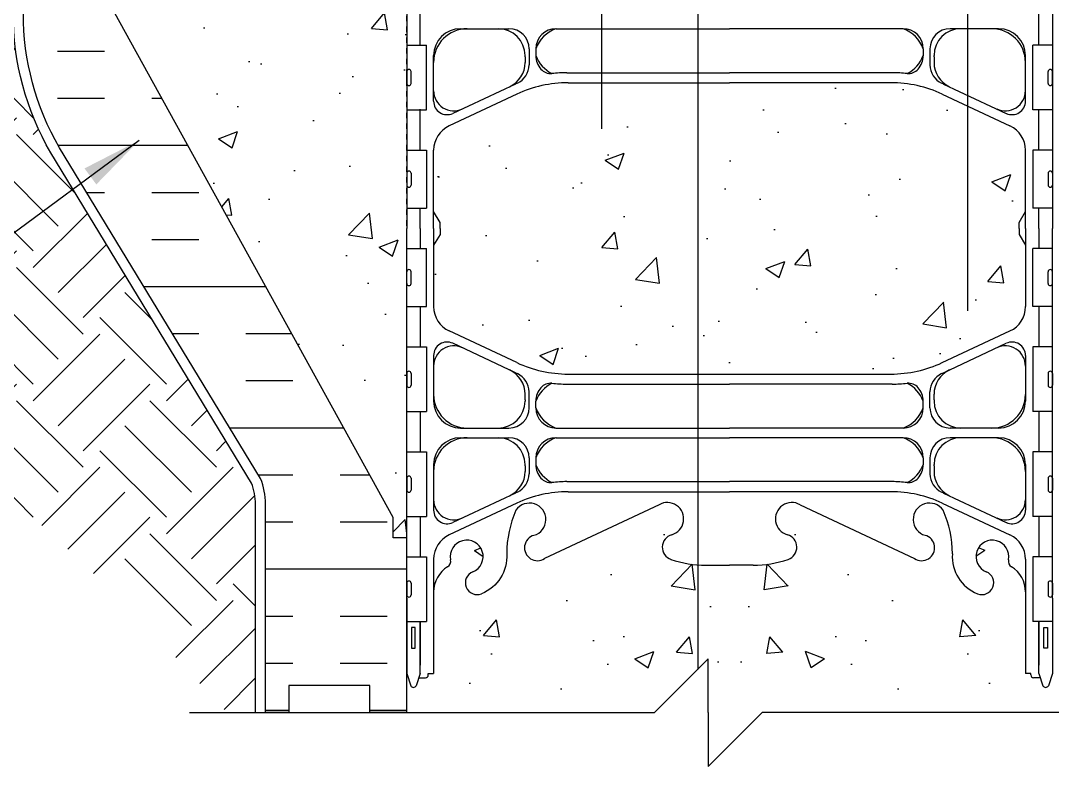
# Model space of a CAD drawing. Header units: inches. Extents: x 45.5 to 101.8, y 21.2 to 93.9.
# Drawn here: x 64.32 to 83.49, y 37.9 to 51.76 of the extents above; entities that cross this region are included whole.
import ezdxf

# ---------------------------------------------------------------- set-up
doc = ezdxf.new("R2010")
doc.units = ezdxf.units.IN
doc.header["$LTSCALE"] = 0.5
doc.header["$MEASUREMENT"] = 0
doc.linetypes.add('HIDDEN2', pattern=[0.1875, 0.125, -0.0625])
for name, color, linetype in [('HATCH', 12, 'Continuous'), ('Hidden2', 12, 'HIDDEN2'), ('line25', 2, 'Continuous'), ('LINE3', 3, 'Continuous'), ('LINE50', 5, 'Continuous'), ('LINE9', 9, 'Continuous'), ('TEXT', 4, 'Continuous'), ('Web_Edge', 9, 'Continuous')]:
    doc.layers.add(name, color=color, linetype=linetype)
doc.styles.add('DIM', font='romans.shx', dxfattribs={"width": 0.7})
doc.dimstyles.new('ext_12', dxfattribs={"dimscale": 12, "dimtxt": 0.09375, "dimasz": 0.09375, "dimexe": 0.09375, "dimexo": 0.0625, "dimgap": 0.0625, "dimtad": 1, "dimdec": 1, "dimzin": 3, "dimdsep": 46, "dimlunit": 4, "dimtxsty": 'DIM', "dimcen": 0.09, "dimdle": 0.09375, "dimclrt": 4, "dimadec": 0, "dimazin": 0, "dimtfac": 1, "dimtdec": 1, "dimtmove": 2, "dimatfit": 3, "dimfxl": 0, "dimfrac": 2, "dimtolj": 1, "dimtzin": 0, "dimarcsym": 0})
pattern_1 = [(50, (105.077, 19.0182), (3.5863, -0.31376), [0.375, -4.125]), (355, (105.077, 19.018), (-0.69376, 3.76096), [0.3, -3.3]), (100.451, (105.3758, 18.992), (2.89255, 3.4472), [0.3187, -3.5057]), (46.184, (105.077, 20.018), (5.3362, -0.8276), [0.5625, -6.1875]), (96.636, (105.5216, 19.949), (4.6733, 4.8706), [0.47805, -5.25856]), (351.184, (105.077, 20.018), (4.6733, 4.8706), [0.45, -4.95]), (21, (105.577, 19.7682), (2.98454, -2.0131), [0.375, -4.125]), (326, (105.577, 19.768), (1.21658, 3.62575), [0.3, -3.3]), (71.451, (105.8257, 19.6004), (4.20111, 1.61265), [0.3187, -3.5057]), (37.5, (105.077, 19.0182), (0.0608, 1.66447), [0, -3.26, 0, -3.35, 0, -3.3125]), (7.5, (105.077, 19.0182), (1.31535, 1.97206), [0, -1.91, 0, -3.185, 0, -1.2625]), (327.5, (103.962, 19.0182), (2.669112, -0.112774), [0, -1.25, 0, -3.9, 0, -5.175]), (317.5, (103.462, 19.0182), (2.91593, 0.50052), [0, -1.625, 0, -2.59, 0, -3.675])]

msp = doc.modelspace()

# ---------------------------------------------------------------- hatches: boundary and pattern name
at = {"layer": 'HATCH'}
h = msp.add_hatch(dxfattribs=at)
h.set_pattern_fill('INSUL', color=256, scale=7, style=0)
h.set_pattern_definition([(0, (-2930.9982, -383.6817), (0, 2.625), []), (0, (-2930.9982, -382.8067), (0, 2.625), [0.875, -0.875]), (0, (-2930.9982, -381.9317), (0, 2.625), [0.875, -0.875])])
h.paths.add_polyline_path([(66.068, 51.901, -0.079579), (65.068, 55.151), (65.068, 56.901), (64.368, 56.901), (64.368, 51.901, 0.131652), (65.037, 49.401), (68.775, 43.251, -0.10438), (68.868, 42.776), (68.868, 38.901), (69.305, 38.901), (69.305, 39.401), (70.805, 39.401), (70.805, 38.901), (71.493, 38.901), (71.493, 42.151), (71.243, 42.151), (71.243, 42.526)])
h = msp.add_hatch(dxfattribs=at)
h.set_pattern_fill('AR-CONC', color=256, scale=0.5, style=0)
h.set_pattern_definition([(50, (105.077, 19.0182), (3.5863, -0.31376), [0.375, -4.125]), (355, (105.077, 19.018), (-0.69376, 3.76096), [0.3, -3.3]), (100.4514, (105.3758, 18.992), (2.89255, 3.4472), [0.3187, -3.5057]), (46.184, (105.077, 20.018), (5.3362, -0.8276), [0.5625, -6.1875]), (96.636, (105.5216, 19.949), (4.6733, 4.8706), [0.47805, -5.25856]), (351.184, (105.077, 20.018), (4.6733, 4.8706), [0.45, -4.95]), (21, (105.577, 19.7682), (2.98454, -2.0131), [0.375, -4.125]), (326, (105.577, 19.768), (1.21658, 3.62575), [0.3, -3.3]), (71.4514, (105.8257, 19.6004), (4.20111, 1.61265), [0.3187, -3.5057]), (37.5, (105.077, 19.0182), (0.0608, 1.66447), [0, -3.26, 0, -3.35, 0, -3.3125]), (7.5, (105.077, 19.0182), (1.31535, 1.97206), [0, -1.91, 0, -3.185, 0, -1.2625]), (327.5, (103.962, 19.0182), (2.669112, -0.112774), [0, -1.25, 0, -3.9, 0, -5.175]), (317.5, (103.462, 19.0182), (2.91593, 0.50052), [0, -1.625, 0, -2.59, 0, -3.675])])
h.paths.add_polyline_path([(71.493, 56.901), (70.805, 56.901), (70.805, 56.401), (69.305, 56.401), (69.305, 56.901), (68.868, 56.901), (67.949, 56.901), (67.977, 56.763), (67.677, 56.784), (67.771, 56.901), (66.868, 56.901), (66.868, 55.401, -1), (66.368, 55.401), (66.368, 56.901), (65.068, 56.901), (65.068, 55.151, 0.079579), (66.068, 51.901), (71.243, 42.526), (71.243, 42.151), (71.493, 42.151)])
h = msp.add_hatch(dxfattribs=at)
h.set_pattern_fill('EARTH', color=256, scale=7, angle=45, style=0)
h.set_pattern_definition([(45, (105.077, 19.0182), (2e-16, 2.474874), [1.75, -1.75]), (45, (104.6129, 19.4822), (2e-16, 2.474874), [1.75, -1.75]), (45, (104.1489, 19.9463), (2e-16, 2.474874), [1.75, -1.75]), (135, (104.1489, 20.2556), (-2.474874, 2e-16), [1.75, -1.75]), (135, (104.6129, 20.7196), (-2.474874, 2e-16), [1.75, -1.75]), (135, (105.077, 21.1837), (-2.474874, 2e-16), [1.75, -1.75])])
edge = h.paths.add_edge_path()
edge.add_line((64.183, 51.731), (46.833, 51.428))
edge.add_spline(control_points=[(46.833, 51.428), (48.01, 49.956), (51.399, 45.717), (61.162, 46.461), (65.863, 41.377), (68.152, 38.901)], knot_values=[0, 0, 0, 0, 5.445163, 15.676074, 25.389883, 25.389883, 25.389883, 25.389883], degree=3, periodic=0)
edge.add_line((68.152, 38.901), (68.68, 38.901))
edge.add_line((68.68, 38.901), (68.68, 42.777))
edge.add_arc((67.696, 42.795), 0.984, 358.9719, 382.1268)
edge.add_line((68.608, 43.165), (64.876, 49.305))
edge.add_arc((69.368, 51.901), 5.188, 181.869, 210.0236, ccw=False)
h = msp.add_hatch(dxfattribs=at)
h.set_pattern_fill('AR-CONC', color=256, scale=0.5, style=0)
h.set_pattern_definition(pattern_1)
h.paths.add_polyline_path([(82.993, 48.213), (82.993, 49.354, 0.291097), (82.704, 49.807), (81.446, 50.395, 0.109869), (80.493, 50.608), (77.493, 50.608), (77.493, 45.193), (80.493, 45.193, 0.109869), (81.446, 45.406), (82.704, 45.994, 0.291097), (82.993, 46.447), (82.993, 47.588), (82.873, 47.788), (82.873, 47.901), (82.873, 48.013)])
h.paths.add_polyline_path([(77.493, 50.608), (74.493, 50.608, 0.109869), (73.539, 50.395), (72.281, 49.807, 0.291097), (71.993, 49.354), (71.993, 48.213), (72.113, 48.013), (72.113, 47.901), (72.113, 47.788), (71.993, 47.588), (71.993, 46.447, 0.291097), (72.281, 45.994), (73.539, 45.406, 0.109869), (74.493, 45.193), (77.493, 45.193)])
h = msp.add_hatch(dxfattribs=at)
h.set_pattern_fill('AR-CONC', color=256, scale=0.5, style=0)
h.set_pattern_definition(pattern_1)
h.paths.add_polyline_path([(77.002, 39.901), (77.002, 38.901), (77.002, 37.901), (77.493, 38.391), (77.493, 41.64), (77.053, 41.64, -0.082755), (76.405, 41.748, -0.735593), (76.418, 42.206, 0.062405), (76.487, 42.236, 0.999722), (76.182, 42.764, 0.0001), (76.182, 42.764), (74.055, 41.765, -1.171105), (73.857, 42.195, 1.422913), (73.523, 42.662, 0.10488), (73.351, 41.851, -0.325306), (72.884, 41.109, -1), (72.721, 41.517, 2.127293), (72.308, 41.742, -0.31131), (72.252, 41.611, 0.258958), (71.993, 41.145), (71.993, 39.629), (71.893, 39.629), (71.893, 39.599, -0.414214), (71.843, 39.549), (71.716, 39.549), (71.668, 39.399, -0.6), (71.568, 39.399), (71.493, 39.629), (71.493, 38.901), (76.002, 38.901)])
h = msp.add_hatch(dxfattribs=at)
h.set_pattern_fill('AR-CONC', color=256, scale=0.5, style=0)
h.set_pattern_definition([(130, (49.9081, 19.0182), (-3.5863, -0.31376), [0.375, -4.125]), (185, (49.908, 19.018), (0.69376, 3.76096), [0.3, -3.3]), (79.549, (49.6093, 18.992), (-2.89255, 3.4472), [0.3187, -3.5057]), (133.816, (49.908, 20.018), (-5.3362, -0.8276), [0.5625, -6.1875]), (83.364, (49.4635, 19.949), (-4.6733, 4.8706), [0.47805, -5.25856]), (188.816, (49.908, 20.018), (-4.6733, 4.8706), [0.45, -4.95]), (159, (49.4081, 19.7682), (-2.98454, -2.0131), [0.375, -4.125]), (214, (49.408, 19.768), (-1.21658, 3.62575), [0.3, -3.3]), (108.549, (49.1594, 19.6004), (-4.2011, 1.61265), [0.3187, -3.5057]), (142.5, (49.9081, 19.0182), (-0.0608, 1.66447), [0, -3.26, 0, -3.35, 0, -3.3125]), (172.5, (49.9081, 19.0182), (-1.31535, 1.97206), [0, -1.91, 0, -3.185, 0, -1.2625]), (212.5, (51.0231, 19.0182), (-2.66911, -0.112774), [0, -1.25, 0, -3.9, 0, -5.175]), (222.5, (51.5231, 19.0182), (-2.91593, 0.50052), [0, -1.625, 0, -2.59, 0, -3.675])])
h.paths.add_polyline_path([(77.983, 39.901), (77.983, 38.901), (77.983, 37.901), (77.493, 38.391), (77.493, 41.64), (77.932, 41.64, 0.082755), (78.58, 41.748, 0.735593), (78.568, 42.206, -0.062405), (78.498, 42.236, -0.999722), (78.803, 42.764, -0.0001), (78.803, 42.764), (80.93, 41.765, 1.171105), (81.128, 42.195, -1.422913), (81.462, 42.662, -0.10488), (81.634, 41.851, 0.325306), (82.101, 41.109, 1), (82.264, 41.517, -2.127293), (82.677, 41.742, 0.31131), (82.733, 41.611, -0.258958), (82.993, 41.145), (82.993, 39.629), (83.093, 39.629), (83.093, 39.599, 0.414214), (83.143, 39.549), (83.269, 39.549), (83.318, 39.399, 0.6), (83.418, 39.399), (83.493, 39.629), (83.493, 38.901), (78.983, 38.901)])

# ---------------------------------------------------------------- linework, layer by layer
at = {"layer": 'Hidden2', "ltscale": 0.5}
msp.add_line((71.493, 42.151), (71.493, 56.901), dxfattribs=at)
at = {"layer": 'line25'}
for p, q in [((71.243, 42.526), (66.068, 51.901)), ((71.493, 51.306), (71.858, 51.306)), ((71.858, 50.106), (71.858, 51.306)), ((83.493, 51.306), (83.128, 51.306)), ((83.128, 50.106), (83.128, 51.306)), ((71.493, 50.596), (71.493, 50.816)), ((71.533, 50.856), (71.533, 50.856)), ((71.573, 50.596), (71.573, 50.816)), ((83.413, 50.596), (83.413, 50.816)), ((83.453, 50.856), (83.453, 50.856)), ((83.493, 50.596), (83.493, 50.816)), ((71.493, 50.761), (71.493, 50.761)), ((71.493, 50.651), (71.493, 50.651)), ((83.493, 50.761), (83.493, 50.761)), ((83.493, 50.651), (83.493, 50.651)), ((71.533, 50.556), (71.533, 50.556)), ((83.453, 50.556), (83.453, 50.556)), ((71.493, 50.106), (71.858, 50.106)), ((83.493, 50.106), (83.128, 50.106)), ((71.493, 49.356), (71.858, 49.356)), ((71.858, 49.356), (71.858, 48.276)), ((83.493, 49.356), (83.128, 49.356)), ((83.128, 49.356), (83.128, 48.276)), ((71.493, 48.926), (71.493, 48.706)), ((71.533, 48.966), (71.533, 48.966)), ((71.573, 48.926), (71.573, 48.706)), ((83.413, 48.926), (83.413, 48.706)), ((83.453, 48.966), (83.453, 48.966)), ((83.493, 48.926), (83.493, 48.706)), ((71.493, 48.871), (71.493, 48.871)), ((71.493, 48.761), (71.493, 48.761)), ((83.493, 48.871), (83.493, 48.871)), ((83.493, 48.761), (83.493, 48.761)), ((71.533, 48.666), (71.533, 48.666)), ((83.453, 48.666), (83.453, 48.666)), ((71.493, 48.276), (71.858, 48.276)), ((83.493, 48.276), (83.128, 48.276)), ((71.493, 47.526), (71.858, 47.526)), ((71.858, 46.446), (71.858, 47.526)), ((83.493, 47.526), (83.128, 47.526)), ((83.128, 46.446), (83.128, 47.526)), ((71.493, 46.876), (71.493, 47.096)), ((71.493, 47.041), (71.493, 47.041)), ((71.533, 47.136), (71.533, 47.136)), ((71.573, 46.876), (71.573, 47.096)), ((83.413, 46.876), (83.413, 47.096)), ((83.453, 47.136), (83.453, 47.136)), ((83.493, 46.876), (83.493, 47.096)), ((83.493, 47.041), (83.493, 47.041)), ((71.493, 46.931), (71.493, 46.931)), ((71.533, 46.836), (71.533, 46.836)), ((83.453, 46.836), (83.453, 46.836)), ((83.493, 46.931), (83.493, 46.931)), ((71.493, 46.446), (71.858, 46.446)), ((83.493, 46.446), (83.128, 46.446)), ((71.493, 45.696), (71.858, 45.696)), ((71.858, 45.696), (71.858, 44.496)), ((83.493, 45.696), (83.128, 45.696)), ((83.128, 45.696), (83.128, 44.496)), ((71.493, 45.206), (71.493, 44.986)), ((71.493, 45.151), (71.493, 45.151)), ((71.533, 45.246), (71.533, 45.246)), ((71.573, 45.206), (71.573, 44.986)), ((83.413, 45.206), (83.413, 44.986)), ((83.453, 45.246), (83.453, 45.246)), ((83.493, 45.206), (83.493, 44.986)), ((83.493, 45.151), (83.493, 45.151)), ((71.493, 45.041), (71.493, 45.041)), ((71.533, 44.946), (71.533, 44.946)), ((83.453, 44.946), (83.453, 44.946)), ((83.493, 45.041), (83.493, 45.041)), ((71.493, 44.496), (71.858, 44.496)), ((83.493, 44.496), (83.128, 44.496)), ((71.493, 43.746), (71.858, 43.746)), ((71.858, 43.746), (71.858, 42.546)), ((83.493, 43.746), (83.128, 43.746)), ((83.128, 43.746), (83.128, 42.546)), ((71.493, 43.256), (71.493, 43.036)), ((71.493, 43.201), (71.493, 43.201)), ((71.573, 43.256), (71.573, 43.036)), ((83.413, 43.256), (83.413, 43.036)), ((83.493, 43.256), (83.493, 43.036)), ((83.493, 43.201), (83.493, 43.201)), ((71.493, 43.091), (71.493, 43.091)), ((71.533, 42.996), (71.533, 42.996)), ((83.453, 42.996), (83.453, 42.996)), ((83.493, 43.091), (83.493, 43.091)), ((71.243, 42.151), (71.243, 42.526)), ((71.493, 42.546), (71.858, 42.546)), ((83.493, 42.546), (83.128, 42.546)), ((71.493, 42.151), (71.243, 42.151)), ((71.493, 38.901), (71.493, 42.151)), ((71.493, 41.796), (71.858, 41.796)), ((71.858, 41.796), (71.858, 40.596)), ((83.493, 41.796), (83.128, 41.796)), ((83.128, 41.796), (83.128, 40.596)), ((71.493, 41.306), (71.493, 41.086)), ((71.493, 41.251), (71.493, 41.251)), ((71.533, 41.346), (71.533, 41.346)), ((71.573, 41.306), (71.573, 41.086)), ((83.413, 41.306), (83.413, 41.086)), ((83.453, 41.346), (83.453, 41.346)), ((83.493, 41.306), (83.493, 41.086)), ((83.493, 41.251), (83.493, 41.251)), ((71.493, 41.141), (71.493, 41.141)), ((71.533, 41.046), (71.533, 41.046)), ((83.453, 41.046), (83.453, 41.046)), ((83.493, 41.141), (83.493, 41.141)), ((71.493, 40.596), (71.858, 40.596)), ((83.493, 40.596), (83.128, 40.596))]:
    msp.add_line(p, q, dxfattribs=at)
for centre, start, end in [((71.533, 50.816), 90, 180), ((71.533, 50.816), 360, 90), ((83.453, 50.816), 90, 180), ((83.453, 50.816), 0, 90), ((71.533, 50.596), 180, 270), ((71.533, 50.596), 270, 0), ((83.453, 50.596), 180, 270), ((83.453, 50.596), 270, 0), ((71.533, 48.926), 90, 180), ((71.533, 48.926), 0, 90), ((83.453, 48.926), 90, 180), ((83.453, 48.926), 360, 90), ((71.533, 48.706), 180, 270), ((71.533, 48.706), 270, 0), ((83.453, 48.706), 180, 270), ((83.453, 48.706), 270, 0), ((71.533, 47.096), 90, 180), ((71.533, 47.096), 360, 90), ((83.453, 47.096), 90, 180), ((83.453, 47.096), 0, 90), ((71.533, 46.876), 180, 270), ((71.533, 46.876), 270, 0), ((83.453, 46.876), 180, 270), ((83.453, 46.876), 270, 0), ((71.533, 45.206), 90, 180), ((71.533, 45.206), 0, 90), ((83.453, 45.206), 90, 180), ((83.453, 45.206), 360, 90), ((71.533, 44.986), 180, 270), ((71.533, 44.986), 270, 0), ((83.453, 44.986), 180, 270), ((83.453, 44.986), 270, 0), ((71.533, 43.256), 90, 180), ((71.533, 43.256), 0, 90), ((83.453, 43.256), 90, 180), ((83.453, 43.256), 360, 90), ((71.533, 43.036), 180, 270), ((71.533, 43.036), 270, 0), ((83.453, 43.036), 180, 270), ((83.453, 43.036), 270, 0), ((71.533, 41.306), 90, 180), ((71.533, 41.306), 0, 90), ((83.453, 41.306), 90, 180), ((83.453, 41.306), 360, 90), ((71.533, 41.086), 180, 270), ((71.533, 41.086), 270, 0), ((83.453, 41.086), 180, 270), ((83.453, 41.086), 270, 0)]:
    msp.add_arc(centre, 0.04, start, end, dxfattribs=at)
at = {"layer": 'LINE3'}
for p, q in [((75.119, 49.749), (75.119, 88.279)), ((76.901, 65.568), (76.901, 39.703)), ((81.921, 46.371), (81.921, 52.681))]:
    msp.add_line(p, q, dxfattribs=at)
at = {"layer": 'LINE50'}
msp.add_lwpolyline([(68.868, 38.901), (68.868, 42.776, 0.10438), (68.775, 43.251), (65.037, 49.401, -0.131652), (64.368, 51.901), (64.368, 56.901), (65.068, 56.901)], format="xyb", dxfattribs=at)
msp.add_lwpolyline([(71.493, 38.901), (70.805, 38.901), (70.805, 39.401), (69.305, 39.401), (69.305, 38.901), (68.868, 38.901)], dxfattribs=at)
at = {"layer": 'LINE9'}
for p, q in [((77.098, 39.901), (76.098, 38.901)), ((77.098, 38.901), (77.098, 39.901)), ((67.458, 38.901), (76.098, 38.901)), ((77.098, 38.901), (77.098, 37.901)), ((77.098, 37.901), (78.098, 38.901)), ((86.737, 38.901), (78.098, 38.901))]:
    msp.add_line(p, q, dxfattribs=at)
at = {"layer": 'LINE9', "linetype": 'Continuous', "ltscale": 0.5}
msp.add_lwpolyline([(68.68, 38.901), (68.68, 42.777, 0.101377), (68.608, 43.165), (64.876, 49.305, -0.131757), (64.18, 51.901), (64.18, 56.901), (64.368, 56.901)], format="xyb", dxfattribs=at)
at = {"layer": 'Web_Edge'}
for p, q in [((72.493, 51.612), (73.393, 51.612)), ((74.268, 51.612), (77.493, 51.612)), ((80.718, 51.612), (77.493, 51.612)), ((82.493, 51.612), (81.593, 51.612)), ((73.768, 51.237), (73.768, 50.94)), ((73.893, 51.237), (73.893, 51.123)), ((73.893, 51.237), (73.893, 51.111)), ((81.093, 51.237), (81.093, 51.111)), ((81.093, 51.237), (81.093, 51.123)), ((81.218, 51.237), (81.218, 50.94)), ((71.993, 50.264), (71.993, 51.112)), ((73.693, 51.088), (73.693, 51.112)), ((73.693, 51.088), (73.693, 50.984)), ((81.293, 51.088), (81.293, 51.112)), ((81.293, 51.088), (81.293, 50.984)), ((82.993, 50.264), (82.993, 51.112)), ((74.469, 50.795), (77.493, 50.795)), ((80.516, 50.795), (77.493, 50.795)), ((73.516, 50.583), (72.349, 50.037)), ((74.493, 50.608), (77.493, 50.608)), ((80.493, 50.608), (77.493, 50.608)), ((81.469, 50.583), (82.637, 50.037)), ((73.539, 50.395), (72.281, 49.807)), ((81.446, 50.395), (82.704, 49.807)), ((71.993, 47.901), (71.993, 49.354)), ((82.993, 47.901), (82.993, 49.354)), ((72.113, 48.013), (71.993, 48.213)), ((72.113, 48.013), (71.993, 48.213)), ((82.873, 48.013), (82.993, 48.213)), ((82.873, 48.013), (82.993, 48.213)), ((72.113, 47.901), (72.113, 48.013)), ((72.113, 47.901), (72.113, 48.013)), ((82.873, 47.901), (82.873, 48.013)), ((82.873, 47.901), (82.873, 48.013)), ((71.993, 47.901), (71.993, 46.447)), ((72.113, 47.788), (71.993, 47.588)), ((72.113, 47.788), (71.993, 47.588)), ((72.113, 47.901), (72.113, 47.788)), ((72.113, 47.901), (72.113, 47.788)), ((82.873, 47.901), (82.873, 47.788)), ((82.873, 47.901), (82.873, 47.788)), ((82.873, 47.788), (82.993, 47.588)), ((82.873, 47.788), (82.993, 47.588)), ((82.993, 47.901), (82.993, 46.447)), ((73.539, 45.406), (72.281, 45.994)), ((81.446, 45.406), (82.704, 45.994)), ((73.516, 45.218), (72.349, 45.764)), ((81.469, 45.218), (82.637, 45.764)), ((71.993, 45.538), (71.993, 44.689)), ((82.993, 45.538), (82.993, 44.689)), ((74.469, 45.006), (77.493, 45.006)), ((80.517, 45.006), (77.493, 45.006)), ((73.693, 44.713), (73.693, 44.817)), ((73.693, 44.713), (73.693, 44.689)), ((73.768, 44.564), (73.768, 44.861)), ((73.893, 44.564), (73.893, 44.69)), ((81.093, 44.564), (81.093, 44.69)), ((81.218, 44.564), (81.218, 44.861)), ((81.293, 44.713), (81.293, 44.817)), ((81.293, 44.713), (81.293, 44.689)), ((72.493, 44.189), (73.393, 44.189)), ((74.268, 44.189), (77.493, 44.189)), ((80.718, 44.189), (77.493, 44.189)), ((82.493, 44.189), (81.593, 44.189)), ((72.493, 44.009), (73.393, 44.009)), ((74.268, 44.009), (77.493, 44.009)), ((80.718, 44.009), (77.493, 44.009)), ((82.493, 44.009), (81.593, 44.009)), ((73.768, 43.634), (73.768, 43.337)), ((73.893, 43.634), (73.893, 43.508)), ((73.893, 43.634), (73.893, 43.52)), ((81.093, 43.634), (81.093, 43.52)), ((81.093, 43.634), (81.093, 43.508)), ((81.218, 43.634), (81.218, 43.337)), ((71.993, 43.509), (71.993, 42.661)), ((73.693, 43.486), (73.693, 43.509)), ((73.693, 43.486), (73.693, 43.382)), ((81.293, 43.486), (81.293, 43.509)), ((81.293, 43.486), (81.293, 43.382)), ((82.993, 43.509), (82.993, 42.661)), ((74.469, 43.193), (77.493, 43.193)), ((80.516, 43.193), (77.493, 43.193)), ((73.515, 42.98), (72.349, 42.435)), ((74.493, 43.005), (77.493, 43.005)), ((80.493, 43.005), (77.493, 43.005)), ((81.47, 42.98), (82.637, 42.435)), ((73.539, 42.793), (72.281, 42.204)), ((76.182, 42.764), (74.055, 41.765)), ((78.803, 42.764), (80.93, 41.765)), ((81.446, 42.793), (82.704, 42.204)), ((71.993, 41.751), (71.993, 39.629)), ((77.053, 41.64), (77.493, 41.64)), ((77.932, 41.64), (77.493, 41.64)), ((82.993, 41.751), (82.993, 39.629)), ((71.743, 39.629), (71.743, 40.596)), ((83.243, 39.629), (83.243, 40.596)), ((71.493, 39.629), (71.568, 39.399)), ((71.743, 39.629), (71.668, 39.399)), ((71.716, 39.549), (71.843, 39.549)), ((71.893, 39.629), (71.993, 39.629)), ((71.893, 39.599), (71.893, 39.629)), ((71.893, 39.599), (71.893, 39.599)), ((83.093, 39.629), (82.993, 39.629)), ((83.093, 39.599), (83.093, 39.629)), ((83.093, 39.599), (83.093, 39.599)), ((83.269, 39.549), (83.143, 39.549)), ((83.243, 39.629), (83.318, 39.399)), ((83.493, 39.629), (83.418, 39.399))]:
    msp.add_line(p, q, dxfattribs=at)
for points in [[(71.493, 54.772), (71.493, 47.901)], [(83.493, 54.772), (83.493, 47.901)], [(71.743, 51.306), (71.743, 52.062)], [(83.243, 51.306), (83.243, 52.056)], [(71.743, 49.356), (71.743, 50.115)], [(83.243, 49.356), (83.243, 50.106)], [(71.743, 47.901), (71.743, 48.285)], [(83.243, 47.901), (83.243, 48.276)], [(71.493, 41.029), (71.493, 47.901)], [(71.743, 47.901), (71.743, 47.526)], [(83.243, 47.901), (83.243, 47.526)], [(83.493, 41.029), (83.493, 47.901)], [(71.743, 46.446), (71.743, 45.696)], [(83.243, 46.446), (83.243, 45.696)], [(74.493, 45.193), (77.493, 45.193), (80.493, 45.193)], [(71.743, 44.496), (71.743, 43.746)], [(83.243, 44.496), (83.243, 43.746)], [(71.743, 42.546), (71.743, 41.796)], [(83.243, 42.546), (83.243, 41.796)], [(71.493, 41.029), (71.493, 39.629)], [(83.493, 41.029), (83.493, 39.629)], [(71.743, 40.596), (71.743, 39.779)], [(83.243, 40.596), (83.243, 39.779)]]:
    msp.add_lwpolyline(points, dxfattribs=at)
for points in [[(73.351, 41.851, -0.325312), (72.884, 41.109)], [(81.634, 41.851, 0.325312), (82.101, 41.109)]]:
    msp.add_lwpolyline(points, format="xyb", dxfattribs=at)
for points in [[(71.653, 40.479), (71.583, 40.479), (71.583, 40.099), (71.653, 40.099)], [(83.333, 40.479), (83.403, 40.479), (83.403, 40.099), (83.333, 40.099)]]:
    msp.add_lwpolyline(points, close=True, dxfattribs=at)
for centre, radius, start, end in [((72.618, 50.987), 0.625, 90, 180), ((72.493, 51.112), 0.5, 90, 180), ((73.193, 51.112), 0.5, 0, 90), ((73.393, 51.237), 0.375, 360, 90), ((74.474, 51.03), 0.617, 109.6458, 160.4318), ((74.268, 51.237), 0.375, 90, 180), ((80.718, 51.237), 0.375, 360, 90), ((80.511, 51.03), 0.617, 19.5682, 70.3542), ((81.593, 51.237), 0.375, 90, 180), ((81.793, 51.112), 0.5, 90, 180), ((82.368, 50.987), 0.625, 360, 90), ((82.493, 51.112), 0.5, 0, 90), ((74.476, 51.334), 0.624, 200.9119, 242.8949), ((74.269, 51.111), 0.376, 180.0491, 221.6135), ((80.509, 51.334), 0.624, 297.1051, 339.0881), ((80.716, 51.111), 0.376, 318.3865, 359.9509), ((73.193, 50.984), 0.5, 295.0796, 360), ((73.391, 50.94), 0.376, 295.187, 359.9509), ((74.174, 51.028), 0.25, 221.6135, 273.8988), ((80.811, 51.028), 0.25, 266.1012, 318.3865), ((81.594, 50.94), 0.376, 180.0491, 244.813), ((81.793, 50.984), 0.5, 180, 244.9204), ((74.469, 48.545), 2.25, 90, 97.097), ((80.516, 48.545), 2.25, 82.903, 90), ((72.368, 50.46), 0.375, 180, 295.0796), ((74.469, 48.545), 2.25, 114.0752, 115.0796), ((74.493, 48.358), 2.25, 90, 115.0796), ((80.493, 48.358), 2.25, 64.9204, 90), ((80.516, 48.545), 2.25, 64.9204, 65.9248), ((82.618, 50.46), 0.375, 244.9204, 360), ((72.243, 50.264), 0.25, 180, 295.0796), ((82.743, 50.264), 0.25, 244.9204, 0), ((72.493, 49.354), 0.5, 115.0796, 180), ((82.493, 49.354), 0.5, 0, 64.9204), ((72.493, 46.447), 0.5, 180, 244.9204), ((82.493, 46.447), 0.5, 295.0796, 360), ((72.243, 45.538), 0.25, 64.9204, 180), ((72.368, 45.341), 0.375, 64.9204, 180), ((82.618, 45.341), 0.375, 0, 115.0796), ((82.743, 45.538), 0.25, 360, 115.0796), ((73.193, 44.817), 0.5, 0, 64.9204), ((74.493, 47.443), 2.25, 244.9204, 270), ((80.493, 47.443), 2.25, 270, 295.0796), ((81.793, 44.817), 0.5, 115.0796, 180), ((74.469, 47.256), 2.25, 244.9204, 245.9248), ((73.391, 44.861), 0.376, 0.0491, 64.813), ((81.594, 44.861), 0.376, 115.187, 179.9509), ((80.516, 47.256), 2.25, 294.0752, 295.0796), ((74.476, 44.467), 0.624, 117.0966, 159.0881), ((74.269, 44.69), 0.376, 138.3704, 179.9486), ((74.174, 44.773), 0.25, 86.1209, 138.3704), ((74.469, 47.256), 2.25, 262.9228, 270), ((80.517, 47.256), 2.25, 270, 277.0772), ((80.509, 44.467), 0.624, 20.9119, 62.9034), ((80.811, 44.773), 0.25, 41.6296, 93.8791), ((80.716, 44.69), 0.376, 0.0514, 41.6296), ((72.618, 44.814), 0.625, 180, 270), ((72.493, 44.689), 0.5, 180, 270), ((73.193, 44.689), 0.5, 270, 0), ((81.793, 44.689), 0.5, 180, 270), ((82.368, 44.814), 0.625, 270, 0), ((82.493, 44.689), 0.5, 270, 360), ((73.393, 44.564), 0.375, 270, 0), ((74.268, 44.564), 0.375, 180, 270), ((74.474, 44.771), 0.617, 199.5682, 250.4318), ((80.511, 44.771), 0.617, 289.5682, 340.4318), ((80.718, 44.564), 0.375, 270, 0), ((81.593, 44.564), 0.375, 180, 270), ((72.493, 43.509), 0.5, 90, 180), ((72.618, 43.384), 0.625, 90, 180), ((73.193, 43.509), 0.5, 0, 90), ((73.393, 43.634), 0.375, 360, 90), ((74.268, 43.634), 0.375, 90, 180), ((74.474, 43.427), 0.617, 109.6458, 160.4318), ((80.511, 43.427), 0.617, 19.5682, 70.3542), ((80.718, 43.634), 0.375, 360, 90), ((81.593, 43.634), 0.375, 90, 180), ((81.793, 43.509), 0.5, 90, 180), ((82.368, 43.384), 0.625, 360, 90), ((82.493, 43.509), 0.5, 360, 90), ((73.193, 43.382), 0.5, 295.0796, 360), ((73.391, 43.338), 0.376, 295.1919, 359.9486), ((74.269, 43.508), 0.376, 180.0491, 221.6135), ((74.476, 43.731), 0.624, 200.9119, 242.8949), ((80.509, 43.731), 0.624, 297.1051, 339.0881), ((80.716, 43.508), 0.376, 318.3865, 359.9509), ((81.594, 43.338), 0.376, 180.0514, 244.8081), ((81.793, 43.382), 0.5, 180, 244.9204), ((74.174, 43.425), 0.25, 221.6135, 273.8988), ((74.469, 40.943), 2.25, 90, 97.097), ((80.516, 40.943), 2.25, 82.903, 90), ((80.811, 43.425), 0.25, 266.1012, 318.3865), ((74.469, 40.943), 2.25, 114.0524, 115.0796), ((74.493, 40.755), 2.25, 90, 115.0796), ((80.493, 40.755), 2.25, 64.9204, 90), ((80.517, 40.943), 2.25, 64.9204, 65.9476), ((72.368, 42.858), 0.375, 180, 295.0796), ((73.774, 42.489), 0.305, 285.7253, 145.3297), ((76.335, 42.5), 0.305, 285.7253, 120), ((78.65, 42.5), 0.305, 60, 254.2747), ((81.211, 42.489), 0.305, 34.6703, 254.2747), ((82.618, 42.858), 0.375, 244.9204, 360), ((72.243, 42.661), 0.25, 180, 295.0796), ((75.351, 41.85), 2, 156.0362, 179.9854), ((79.634, 41.85), 2, 0.0146, 23.9638), ((82.743, 42.661), 0.25, 244.9204, 360), ((72.493, 41.751), 0.5, 115.0796, 180), ((73.922, 41.964), 0.24, 105.7253, 303.75), ((76.483, 41.975), 0.24, 105.7253, 251.077), ((78.503, 41.975), 0.24, 288.923, 74.2747), ((81.063, 41.964), 0.24, 236.25, 74.2747), ((82.493, 41.751), 0.5, 360, 64.9204), ((72.608, 41.8), 0.305, 291.8037, 191.0944), ((82.378, 41.8), 0.305, 348.9056, 248.1963), ((72.543, 41.145), 0.55, 121.9268, 180), ((72.186, 41.717), 0.125, 301.9268, 11.0944), ((77.053, 43.64), 2, 251.077, 270), ((77.932, 43.64), 2, 270, 288.923), ((82.8, 41.717), 0.125, 168.9056, 238.0732), ((82.443, 41.145), 0.55, 360, 58.0732), ((72.803, 41.313), 0.22, 111.8037, 291.8037), ((82.183, 41.313), 0.22, 248.1963, 68.1963), ((71.843, 39.599), 0.05, 270, 0), ((83.143, 39.599), 0.05, 180, 270), ((71.618, 39.426), 0.0567, 208.0725, 331.9275), ((83.368, 39.426), 0.0567, 208.0725, 331.9275)]:
    msp.add_arc(centre, radius, start, end, dxfattribs=at)

# ---------------------------------------------------------------- leaders
at = {"layer": 'TEXT'}
msp.add_leader([(66.519, 49.535), (60.021, 44.733), (58.846, 44.733)], dimstyle='ext_12', override={"dimtad": 0}, dxfattribs=at)

doc.saveas('drawing.dxf')
